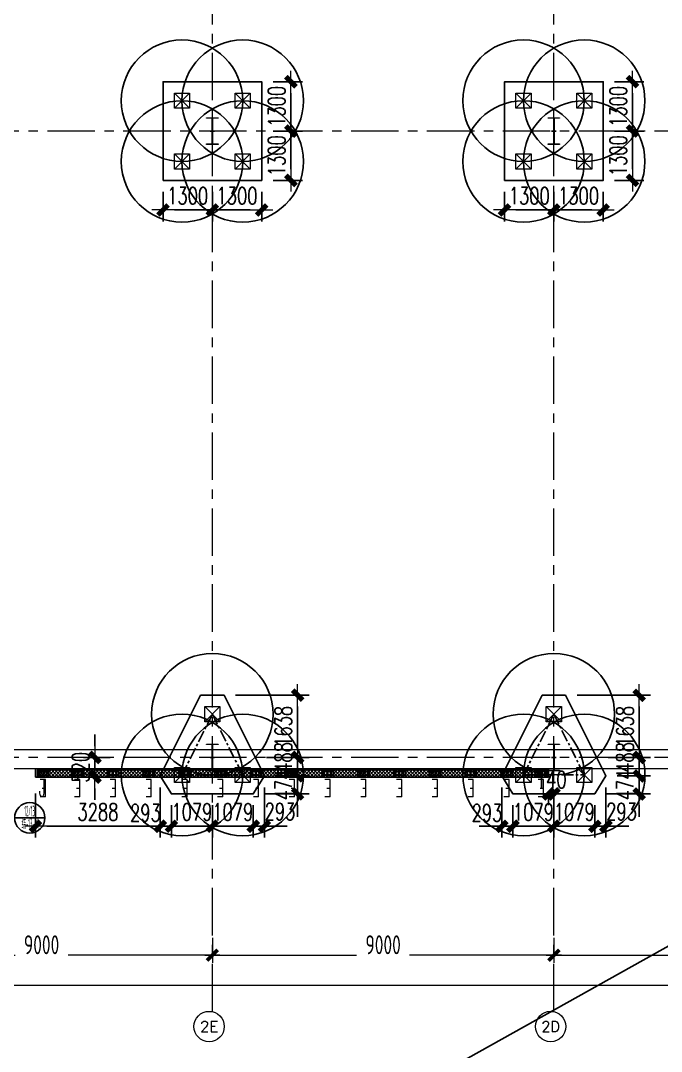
# Model space of a CAD drawing. Extents: x -1201378 to 2367219, y -619313 to 244905.
# Drawn here: x -124811 to -107926, y -71842 to -44689 of the extents above; entities that cross this region are included whole.
import ezdxf
from ezdxf.enums import TextEntityAlignment as Align

# ---------------------------------------------------------------- set-up
doc = ezdxf.new("R2010")
doc.units = 0
doc.header["$LTSCALE"] = 1000
doc.linetypes.add('CENTER', pattern=[2, 1.25, -0.25, 0.25, -0.25])
doc.layers.get('0').update_dxf_attribs({"linetype": 'CONTINUOUS'})
doc.layers.get('Defpoints').update_dxf_attribs({"linetype": 'CONTINUOUS'})
for name, color, linetype in [('2钢材断面', 2, 'CONTINUOUS'), ('30预埋件', 30, 'CONTINUOUS'), ('40钢材投影', 40, 'CONTINUOUS'), ('ALT_CEN-0-30', 1, 'CENTER'), ('S-DOTE1', 140, 'CENTER'), ('S-HATCH1-W', 252, 'CONTINUOUS'), ('S-SS', 111, 'CONTINUOUS'), ('S-XXX', 241, 'CONTINUOUS'), ('结构轮廓线', 1, 'CONTINUOUS')]:
    doc.layers.add(name, color=color, linetype=linetype)
for name, color, linetype, lineweight in [('S-axis', 111, 'CONTINUOUS', 0), ('S-bkl', 4, 'CONTINUOUS', 0), ('S-col', 2, 'CONTINUOUS', 0), ('S-dim', 81, 'CONTINUOUS', 0), ('S-dote', 5, 'CENTER', 0), ('S-zhuang', 1, 'CONTINUOUS', 0)]:
    doc.layers.add(name, color=color, linetype=linetype, lineweight=lineweight)
doc.styles.add('_TCH_AXIS', font='COMPLEX', dxfattribs={"bigfont": 'GBCBIG'})
doc.styles.add('DHTEXT-1', font='romans.shx', dxfattribs={"width": 0.7, "bigfont": 'chinese.shx'})
doc.styles.add('HZS', font='hzs.shx', dxfattribs={"width": 0.7, "bigfont": 'hztxt.shx'})
doc.styles.add('SS1', font='tj-romans1.shx', dxfattribs={"width": 0.7, "bigfont": 'tj-hztxt1.shx'})
doc.styles.add('TSSD_Dimension', font='tssdeng.shx', dxfattribs={"width": 0.7, "bigfont": 'hztxt.shx'})
doc.dimstyles.new('S-150-ARCHI', dxfattribs={"dimscale": 150, "dimtxt": 3, "dimasz": 2, "dimexe": 2, "dimexo": 2, "dimgap": 1, "dimtad": 1, "dimdec": 0, "dimzin": 0, "dimdsep": 46, "dimtxsty": 'SS1', "dimblk1": 'TT', "dimblk2": 'TT', "dimsah": 1, "dimcen": 1, "dimclrd": 256, "dimclre": 256, "dimclrt": 256, "dimadec": 0, "dimazin": 0, "dimtfac": 1, "dimtdec": 0, "dimtix": 1, "dimtmove": 2, "dimatfit": 0, "dimldrblk": 'TT', "dimfxl": 2, "dimtolj": 1, "dimtzin": 0, "dimarcsym": 0})
doc.dimstyles.new('TSSD_200_200', dxfattribs={"dimtxt": 500, "dimasz": 200, "dimexe": 200, "dimexo": 500, "dimgap": 200, "dimtad": 1, "dimdec": 0, "dimzin": 0, "dimdsep": 46, "dimtxsty": 'TSSD_Dimension', "dimblk": 'ARCHTICK', "dimcen": 0, "dimdle": 200, "dimclrt": 7, "dimadec": 0, "dimazin": 0, "dimtfac": 1, "dimtdec": 0, "dimtix": 1, "dimtmove": 2, "dimatfit": 3, "dimfxl": 1, "dimtolj": 1, "dimtzin": 0, "dimarcsym": 0})

# ---------------------------------------------------------------- blocks, each defined once
blk = doc.blocks.new('_ArchTick')
at = {"color": 0, "linetype": 'ByBlock', "const_width": 0.5}
blk.add_lwpolyline([(-0.71, -0.71), (0.71, 0.71)], dxfattribs=at)
blk = doc.blocks.new('*D79')
at = {"layer": 'Defpoints', "color": 0, "transparency": 16777216}
for p in [(-128758, -268348), (-119758, -268348), (-119758, -269308)]:
    blk.add_point(p, dxfattribs=at)
at = {"layer": 'S-axis', "color": 0, "lineweight": -2, "transparency": 16777216}
for p, q in [((-128758, -268848), (-128758, -269508)), ((-119758, -268848), (-119758, -269508)), ((-128958, -269308), (-124957, -269308)), ((-119558, -269308), (-123560, -269308))]:
    blk.add_line(p, q, dxfattribs=at)
at = {"layer": 'S-axis', "color": 0, "lineweight": -2, "transparency": 16777216, "xscale": 200, "yscale": 200, "zscale": 200, "rotation": 180}
blk.add_blockref('_ArchTick', (-128758, -269308), dxfattribs=at)
at = {"layer": 'S-axis', "color": 0, "lineweight": -2, "transparency": 16777216, "xscale": 200, "yscale": 200, "zscale": 200}
blk.add_blockref('_ArchTick', (-119758, -269308), dxfattribs=at)
at = {"layer": 'S-axis', "color": 7, "transparency": 16777216, "insert": (-124258, -269033), "char_height": 500, "attachment_point": 5, "style": 'TSSD_Dimension'}
blk.add_mtext('\\A1;9000', dxfattribs=at)
blk = doc.blocks.new('*D80')
at = {"layer": 'Defpoints', "color": 0, "transparency": 16777216}
for p in [(-119758, -268348), (-110758, -268348), (-110758, -269308)]:
    blk.add_point(p, dxfattribs=at)
at = {"layer": 'S-axis', "color": 0, "lineweight": -2, "transparency": 16777216}
for p, q in [((-119758, -268848), (-119758, -269508)), ((-110758, -268848), (-110758, -269508)), ((-119958, -269308), (-115957, -269308)), ((-110558, -269308), (-114560, -269308))]:
    blk.add_line(p, q, dxfattribs=at)
at = {"layer": 'S-axis', "color": 0, "lineweight": -2, "transparency": 16777216, "xscale": 200, "yscale": 200, "zscale": 200, "rotation": 180}
blk.add_blockref('_ArchTick', (-119758, -269308), dxfattribs=at)
at = {"layer": 'S-axis', "color": 0, "lineweight": -2, "transparency": 16777216, "xscale": 200, "yscale": 200, "zscale": 200}
blk.add_blockref('_ArchTick', (-110758, -269308), dxfattribs=at)
at = {"layer": 'S-axis', "color": 7, "transparency": 16777216, "insert": (-115258, -269033), "char_height": 500, "attachment_point": 5, "style": 'TSSD_Dimension'}
blk.add_mtext('\\A1;9000', dxfattribs=at)
blk = doc.blocks.new('*D81')
at = {"layer": 'Defpoints', "color": 0, "transparency": 16777216}
for p in [(-110758, -268348), (-101758, -268348), (-101758, -269308)]:
    blk.add_point(p, dxfattribs=at)
at = {"layer": 'S-axis', "color": 0, "lineweight": -2, "transparency": 16777216}
for p, q in [((-110758, -268848), (-110758, -269508)), ((-101758, -268848), (-101758, -269508)), ((-110958, -269308), (-106957, -269308)), ((-101558, -269308), (-105560, -269308))]:
    blk.add_line(p, q, dxfattribs=at)
at = {"layer": 'S-axis', "color": 0, "lineweight": -2, "transparency": 16777216, "xscale": 200, "yscale": 200, "zscale": 200, "rotation": 180}
blk.add_blockref('_ArchTick', (-110758, -269308), dxfattribs=at)
at = {"layer": 'S-axis', "color": 0, "lineweight": -2, "transparency": 16777216, "xscale": 200, "yscale": 200, "zscale": 200}
blk.add_blockref('_ArchTick', (-101758, -269308), dxfattribs=at)
at = {"layer": 'S-axis', "color": 7, "transparency": 16777216, "insert": (-106258, -269033), "char_height": 500, "attachment_point": 5, "style": 'TSSD_Dimension'}
blk.add_mtext('\\A1;9000', dxfattribs=at)
blk = doc.blocks.new('*D92')
at = {"layer": 'Defpoints', "color": 0, "transparency": 16777216}
for p in [(-240958, -268448), (-82958, -268448), (-82958, -270108)]:
    blk.add_point(p, dxfattribs=at)
at = {"layer": 'S-axis', "color": 0, "lineweight": -2, "transparency": 16777216}
for p, q in [((-240958, -268948), (-240958, -270308)), ((-82958, -268948), (-82958, -270308)), ((-241158, -270108), (-162899, -270108)), ((-82758, -270108), (-161018, -270108))]:
    blk.add_line(p, q, dxfattribs=at)
at = {"layer": 'S-axis', "color": 0, "lineweight": -2, "transparency": 16777216, "xscale": 200, "yscale": 200, "zscale": 200, "rotation": 180}
blk.add_blockref('_ArchTick', (-240958, -270108), dxfattribs=at)
at = {"layer": 'S-axis', "color": 0, "lineweight": -2, "transparency": 16777216, "xscale": 200, "yscale": 200, "zscale": 200}
blk.add_blockref('_ArchTick', (-82958, -270108), dxfattribs=at)
at = {"layer": 'S-axis', "color": 7, "transparency": 16777216, "insert": (-161958, -269833), "char_height": 500, "attachment_point": 5, "style": 'TSSD_Dimension'}
blk.add_mtext('\\A1;158000', dxfattribs=at)
blk = doc.blocks.new('nt66')
at = {"layer": 'S-col'}
blk.add_lwpolyline([(-195790, 766820), (-195490, 766820), (-195490, 766808), (-195636, 766808), (-195636, 766132), (-195490, 766132), (-195490, 766120), (-195790, 766120), (-195790, 766132), (-195644, 766132), (-195644, 766808), (-195790, 766808)], close=True, dxfattribs=at)
blk = doc.blocks.new('33333')
for p in [(30786, -109900), (39786, -109900), (30786, -126400), (39786, -126400)]:
    blk.add_blockref('nt66', p)
blk = doc.blocks.new('S-ZHUANG-400')
at = {"layer": 'S-zhuang'}
for p, q in [((200, -200), (-200, 200)), ((-200, -200), (200, 200))]:
    blk.add_line(p, q, dxfattribs=at)
blk.add_lwpolyline([(-200, 200), (200, 200), (200, -200), (-200, -200)], close=True, dxfattribs=at)
blk = doc.blocks.new('CT4')
at = {"layer": 'Defpoints'}
for centre in [(-100831, -168442), (-99231, -168442), (-100831, -170042), (-99231, -170042)]:
    blk.add_circle(centre, 1600, dxfattribs=at)
at = {"layer": 'S-DOTE1', "ltscale": 0.25}
for p, q in [((-99971, -169242), (-100091, -169242)), ((-100031, -169182), (-100031, -169302))]:
    blk.add_line(p, q, dxfattribs=at)
at = {"layer": 'S-HATCH1-W'}
blk.add_lwpolyline([(-101331, -170542), (-101331, -167942), (-98731, -167942), (-98731, -170542)], close=True, dxfattribs=at)
at = {"layer": 'S-zhuang', "rotation": 90.00000000000001}
for p in [(-100831, -168442), (-99231, -168442), (-100831, -170042), (-99231, -170042)]:
    blk.add_blockref('S-ZHUANG-400', p, dxfattribs=at)
blk = doc.blocks.new('CT3')
at = {"layer": 'Defpoints'}
for centre in [(-101758, -256416), (-102558, -258016), (-100958, -258016)]:
    blk.add_circle(centre, 1600, dxfattribs=at)
at = {"layer": 'S-DOTE1', "ltscale": 0.25}
for p, q in [((-101698, -257554), (-101818, -257554)), ((-101758, -257494), (-101758, -257614))]:
    blk.add_line(p, q, dxfattribs=at)
at = {"layer": 'S-DOTE1', "linetype": 'CENTER', "ltscale": 0.25}
blk.add_lwpolyline([(-100958, -258016), (-101758, -256416), (-102558, -258016)], close=True, dxfattribs=at)
at = {"layer": 'S-HATCH1-W'}
blk.add_lwpolyline([(-101449, -255916), (-102067, -255916), (-103130, -258042), (-102837, -258516), (-100680, -258516), (-100387, -258042)], close=True, dxfattribs=at)
at = {"layer": 'S-zhuang', "rotation": 90.00000000000001}
for p in [(-101758, -256416), (-102558, -258016), (-100958, -258016)]:
    blk.add_blockref('S-ZHUANG-400', p, dxfattribs=at)
blk = doc.blocks.new('TT')
blk.add_line((-0.969, 0), (0.969, 0))
at = {"const_width": 0.45}
blk.add_lwpolyline([(-0.442, -0.442), (0.442, 0.442)], dxfattribs=at)
blk = doc.blocks.new('*D2026')
at = {"layer": 'Defpoints', "color": 0, "transparency": 16777216}
for p in [(-121130, -64586), (-120837, -65060), (-120837, -65911)]:
    blk.add_point(p, dxfattribs=at)
at = {"layer": 'S-dim', "lineweight": -2, "transparency": 16777216}
for p, q in [((-121130, -64886), (-121130, -66211)), ((-120837, -65360), (-120837, -66211)), ((-121430, -65911), (-121730, -65911)), ((-121130, -65911), (-120837, -65911)), ((-120537, -65911), (-120237, -65911))]:
    blk.add_line(p, q, dxfattribs=at)
at = {"layer": 'S-dim', "lineweight": -2, "transparency": 16777216, "xscale": 300, "yscale": 300, "zscale": 300}
blk.add_blockref('TT', (-121130, -65911), dxfattribs=at)
at = {"layer": 'S-dim', "lineweight": -2, "transparency": 16777216, "xscale": 300, "yscale": 300, "zscale": 300, "rotation": 180}
blk.add_blockref('TT', (-120837, -65911), dxfattribs=at)
at = {"layer": 'S-dim', "transparency": 16777216, "insert": (-121522, -65558), "char_height": 450, "attachment_point": 5, "style": 'SS1'}
blk.add_mtext('\\A1;293', dxfattribs=at)
blk = doc.blocks.new('*D2027')
at = {"layer": 'Defpoints', "color": 0, "transparency": 16777216}
for p in [(-120837, -65060), (-119758, -65060), (-119758, -65911)]:
    blk.add_point(p, dxfattribs=at)
at = {"layer": 'S-dim', "lineweight": -2, "transparency": 16777216}
for p, q in [((-120837, -65360), (-120837, -66211)), ((-119758, -65360), (-119758, -66211)), ((-121137, -65911), (-121437, -65911)), ((-120837, -65911), (-119758, -65911)), ((-119458, -65911), (-119158, -65911))]:
    blk.add_line(p, q, dxfattribs=at)
at = {"layer": 'S-dim', "lineweight": -2, "transparency": 16777216, "xscale": 300, "yscale": 300, "zscale": 300}
blk.add_blockref('TT', (-120837, -65911), dxfattribs=at)
at = {"layer": 'S-dim', "lineweight": -2, "transparency": 16777216, "xscale": 300, "yscale": 300, "zscale": 300, "rotation": 180}
blk.add_blockref('TT', (-119758, -65911), dxfattribs=at)
at = {"layer": 'S-dim', "transparency": 16777216, "insert": (-120298, -65536), "char_height": 450, "attachment_point": 5, "style": 'SS1'}
blk.add_mtext('\\A1;1079', dxfattribs=at)
blk = doc.blocks.new('*D2028')
at = {"layer": 'Defpoints', "color": 0, "transparency": 16777216}
for p in [(-119758, -65060), (-118680, -65060), (-118680, -65911)]:
    blk.add_point(p, dxfattribs=at)
at = {"layer": 'S-dim', "lineweight": -2, "transparency": 16777216}
for p, q in [((-119758, -65360), (-119758, -66211)), ((-118680, -65360), (-118680, -66211)), ((-120058, -65911), (-120358, -65911)), ((-119758, -65911), (-118680, -65911)), ((-118380, -65911), (-118080, -65911))]:
    blk.add_line(p, q, dxfattribs=at)
at = {"layer": 'S-dim', "lineweight": -2, "transparency": 16777216, "xscale": 300, "yscale": 300, "zscale": 300}
blk.add_blockref('TT', (-119758, -65911), dxfattribs=at)
at = {"layer": 'S-dim', "lineweight": -2, "transparency": 16777216, "xscale": 300, "yscale": 300, "zscale": 300, "rotation": 180}
blk.add_blockref('TT', (-118680, -65911), dxfattribs=at)
at = {"layer": 'S-dim', "transparency": 16777216, "insert": (-119219, -65536), "char_height": 450, "attachment_point": 5, "style": 'SS1'}
blk.add_mtext('\\A1;1079', dxfattribs=at)
blk = doc.blocks.new('*D2029')
at = {"layer": 'Defpoints', "color": 0, "transparency": 16777216}
for p in [(-118387, -64586), (-118680, -65060), (-118387, -65911)]:
    blk.add_point(p, dxfattribs=at)
at = {"layer": 'S-dim', "lineweight": -2, "transparency": 16777216}
for p, q in [((-118387, -64886), (-118387, -66211)), ((-118680, -65360), (-118680, -66211)), ((-118980, -65911), (-119280, -65911)), ((-118680, -65911), (-118387, -65911)), ((-118087, -65911), (-117787, -65911))]:
    blk.add_line(p, q, dxfattribs=at)
at = {"layer": 'S-dim', "lineweight": -2, "transparency": 16777216, "xscale": 300, "yscale": 300, "zscale": 300}
blk.add_blockref('TT', (-118680, -65911), dxfattribs=at)
at = {"layer": 'S-dim', "lineweight": -2, "transparency": 16777216, "xscale": 300, "yscale": 300, "zscale": 300, "rotation": 180}
blk.add_blockref('TT', (-118387, -65911), dxfattribs=at)
at = {"layer": 'S-dim', "transparency": 16777216, "insert": (-117976, -65524), "char_height": 450, "attachment_point": 5, "style": 'SS1'}
blk.add_mtext('\\A1;293', dxfattribs=at)
blk = doc.blocks.new('*D2030')
at = {"layer": 'Defpoints', "color": 0, "transparency": 16777216}
for p in [(-118387, -64586), (-117511, -64586), (-118680, -65060)]:
    blk.add_point(p, dxfattribs=at)
at = {"layer": 'S-dim', "lineweight": -2, "transparency": 16777216}
for p, q in [((-117511, -64286), (-117511, -63986)), ((-118087, -64586), (-117211, -64586)), ((-117511, -65060), (-117511, -64586)), ((-118380, -65060), (-117211, -65060)), ((-117511, -65360), (-117511, -65660))]:
    blk.add_line(p, q, dxfattribs=at)
at = {"layer": 'S-dim', "lineweight": -2, "transparency": 16777216, "xscale": 300, "yscale": 300, "zscale": 300}
for p, rotation in [((-117511, -64586), 270), ((-117511, -65060), 90)]:
    blk.add_blockref('TT', p, dxfattribs=dict(at, rotation=rotation))
at = {"layer": 'S-dim', "transparency": 16777216, "insert": (-117886, -64823), "char_height": 450, "attachment_point": 5, "rotation": 90, "style": 'SS1'}
blk.add_mtext('\\A1;474', dxfattribs=at)
blk = doc.blocks.new('*D2031')
at = {"layer": 'Defpoints', "color": 0, "transparency": 16777216}
for p in [(-118630, -64098), (-117511, -64098), (-118387, -64586)]:
    blk.add_point(p, dxfattribs=at)
at = {"layer": 'S-dim', "lineweight": -2, "transparency": 16777216}
for p, q in [((-117511, -63798), (-117511, -63498)), ((-118330, -64098), (-117211, -64098)), ((-117511, -64586), (-117511, -64098)), ((-118087, -64586), (-117211, -64586)), ((-117511, -64886), (-117511, -65186))]:
    blk.add_line(p, q, dxfattribs=at)
at = {"layer": 'S-dim', "lineweight": -2, "transparency": 16777216, "xscale": 300, "yscale": 300, "zscale": 300}
for p, rotation in [((-117511, -64098), 270), ((-117511, -64586), 90)]:
    blk.add_blockref('TT', p, dxfattribs=dict(at, rotation=rotation))
at = {"layer": 'S-dim', "transparency": 16777216, "insert": (-117886, -64098), "char_height": 450, "attachment_point": 5, "rotation": 90, "style": 'SS1'}
blk.add_mtext('\\A1;488', dxfattribs=at)
blk = doc.blocks.new('*D2032')
at = {"layer": 'Defpoints', "color": 0, "transparency": 16777216}
for p in [(-119449, -62460), (-117511, -62460), (-118630, -64098)]:
    blk.add_point(p, dxfattribs=at)
at = {"layer": 'S-dim', "lineweight": -2, "transparency": 16777216}
for p, q in [((-119149, -62460), (-117211, -62460)), ((-117511, -63798), (-117511, -62760)), ((-118330, -64098), (-117211, -64098))]:
    blk.add_line(p, q, dxfattribs=at)
at = {"layer": 'S-dim', "lineweight": -2, "transparency": 16777216, "xscale": 300, "yscale": 300, "zscale": 300}
for p, rotation in [((-117511, -62460), 90), ((-117511, -64098), 270)]:
    blk.add_blockref('TT', p, dxfattribs=dict(at, rotation=rotation))
at = {"layer": 'S-dim', "transparency": 16777216, "insert": (-117886, -63279), "char_height": 450, "attachment_point": 5, "rotation": 90, "style": 'SS1'}
blk.add_mtext('\\A1;1638', dxfattribs=at)
blk = doc.blocks.new('*D2033')
at = {"layer": 'Defpoints', "color": 0, "transparency": 16777216}
for p in [(-112130, -64586), (-111837, -65060), (-111837, -65911)]:
    blk.add_point(p, dxfattribs=at)
at = {"layer": 'S-dim', "lineweight": -2, "transparency": 16777216}
for p, q in [((-112130, -64886), (-112130, -66211)), ((-111837, -65360), (-111837, -66211)), ((-112430, -65911), (-112730, -65911)), ((-112130, -65911), (-111837, -65911)), ((-111537, -65911), (-111237, -65911))]:
    blk.add_line(p, q, dxfattribs=at)
at = {"layer": 'S-dim', "lineweight": -2, "transparency": 16777216, "xscale": 300, "yscale": 300, "zscale": 300}
blk.add_blockref('TT', (-112130, -65911), dxfattribs=at)
at = {"layer": 'S-dim', "lineweight": -2, "transparency": 16777216, "xscale": 300, "yscale": 300, "zscale": 300, "rotation": 180}
blk.add_blockref('TT', (-111837, -65911), dxfattribs=at)
at = {"layer": 'S-dim', "transparency": 16777216, "insert": (-112522, -65558), "char_height": 450, "attachment_point": 5, "style": 'SS1'}
blk.add_mtext('\\A1;293', dxfattribs=at)
blk = doc.blocks.new('*D2034')
at = {"layer": 'Defpoints', "color": 0, "transparency": 16777216}
for p in [(-111837, -65060), (-110758, -65060), (-110758, -65911)]:
    blk.add_point(p, dxfattribs=at)
at = {"layer": 'S-dim', "lineweight": -2, "transparency": 16777216}
for p, q in [((-111837, -65360), (-111837, -66211)), ((-110758, -65360), (-110758, -66211)), ((-112137, -65911), (-112437, -65911)), ((-111837, -65911), (-110758, -65911)), ((-110458, -65911), (-110158, -65911))]:
    blk.add_line(p, q, dxfattribs=at)
at = {"layer": 'S-dim', "lineweight": -2, "transparency": 16777216, "xscale": 300, "yscale": 300, "zscale": 300}
blk.add_blockref('TT', (-111837, -65911), dxfattribs=at)
at = {"layer": 'S-dim', "lineweight": -2, "transparency": 16777216, "xscale": 300, "yscale": 300, "zscale": 300, "rotation": 180}
blk.add_blockref('TT', (-110758, -65911), dxfattribs=at)
at = {"layer": 'S-dim', "transparency": 16777216, "insert": (-111298, -65536), "char_height": 450, "attachment_point": 5, "style": 'SS1'}
blk.add_mtext('\\A1;1079', dxfattribs=at)
blk = doc.blocks.new('*D2035')
at = {"layer": 'Defpoints', "color": 0, "transparency": 16777216}
for p in [(-110758, -65060), (-109680, -65060), (-109680, -65911)]:
    blk.add_point(p, dxfattribs=at)
at = {"layer": 'S-dim', "lineweight": -2, "transparency": 16777216}
for p, q in [((-110758, -65360), (-110758, -66211)), ((-109680, -65360), (-109680, -66211)), ((-111058, -65911), (-111358, -65911)), ((-110758, -65911), (-109680, -65911)), ((-109380, -65911), (-109080, -65911))]:
    blk.add_line(p, q, dxfattribs=at)
at = {"layer": 'S-dim', "lineweight": -2, "transparency": 16777216, "xscale": 300, "yscale": 300, "zscale": 300}
blk.add_blockref('TT', (-110758, -65911), dxfattribs=at)
at = {"layer": 'S-dim', "lineweight": -2, "transparency": 16777216, "xscale": 300, "yscale": 300, "zscale": 300, "rotation": 180}
blk.add_blockref('TT', (-109680, -65911), dxfattribs=at)
at = {"layer": 'S-dim', "transparency": 16777216, "insert": (-110219, -65536), "char_height": 450, "attachment_point": 5, "style": 'SS1'}
blk.add_mtext('\\A1;1079', dxfattribs=at)
blk = doc.blocks.new('*D2036')
at = {"layer": 'Defpoints', "color": 0, "transparency": 16777216}
for p in [(-109387, -64586), (-109680, -65060), (-109387, -65911)]:
    blk.add_point(p, dxfattribs=at)
at = {"layer": 'S-dim', "lineweight": -2, "transparency": 16777216}
for p, q in [((-109387, -64886), (-109387, -66211)), ((-109680, -65360), (-109680, -66211)), ((-109980, -65911), (-110280, -65911)), ((-109680, -65911), (-109387, -65911)), ((-109087, -65911), (-108787, -65911))]:
    blk.add_line(p, q, dxfattribs=at)
at = {"layer": 'S-dim', "lineweight": -2, "transparency": 16777216, "xscale": 300, "yscale": 300, "zscale": 300}
blk.add_blockref('TT', (-109680, -65911), dxfattribs=at)
at = {"layer": 'S-dim', "lineweight": -2, "transparency": 16777216, "xscale": 300, "yscale": 300, "zscale": 300, "rotation": 180}
blk.add_blockref('TT', (-109387, -65911), dxfattribs=at)
at = {"layer": 'S-dim', "transparency": 16777216, "insert": (-108976, -65524), "char_height": 450, "attachment_point": 5, "style": 'SS1'}
blk.add_mtext('\\A1;293', dxfattribs=at)
blk = doc.blocks.new('*D2037')
at = {"layer": 'Defpoints', "color": 0, "transparency": 16777216}
for p in [(-109387, -64586), (-108511, -64586), (-109680, -65060)]:
    blk.add_point(p, dxfattribs=at)
at = {"layer": 'S-dim', "lineweight": -2, "transparency": 16777216}
for p, q in [((-108511, -64286), (-108511, -63986)), ((-109087, -64586), (-108211, -64586)), ((-108511, -65060), (-108511, -64586)), ((-109380, -65060), (-108211, -65060)), ((-108511, -65360), (-108511, -65660))]:
    blk.add_line(p, q, dxfattribs=at)
at = {"layer": 'S-dim', "lineweight": -2, "transparency": 16777216, "xscale": 300, "yscale": 300, "zscale": 300}
for p, rotation in [((-108511, -64586), 270), ((-108511, -65060), 90)]:
    blk.add_blockref('TT', p, dxfattribs=dict(at, rotation=rotation))
at = {"layer": 'S-dim', "transparency": 16777216, "insert": (-108886, -64823), "char_height": 450, "attachment_point": 5, "rotation": 90, "style": 'SS1'}
blk.add_mtext('\\A1;474', dxfattribs=at)
blk = doc.blocks.new('*D2038')
at = {"layer": 'Defpoints', "color": 0, "transparency": 16777216}
for p in [(-109630, -64098), (-108511, -64098), (-109387, -64586)]:
    blk.add_point(p, dxfattribs=at)
at = {"layer": 'S-dim', "lineweight": -2, "transparency": 16777216}
for p, q in [((-108511, -63798), (-108511, -63498)), ((-109330, -64098), (-108211, -64098)), ((-108511, -64586), (-108511, -64098)), ((-109087, -64586), (-108211, -64586)), ((-108511, -64886), (-108511, -65186))]:
    blk.add_line(p, q, dxfattribs=at)
at = {"layer": 'S-dim', "lineweight": -2, "transparency": 16777216, "xscale": 300, "yscale": 300, "zscale": 300}
for p, rotation in [((-108511, -64098), 270), ((-108511, -64586), 90)]:
    blk.add_blockref('TT', p, dxfattribs=dict(at, rotation=rotation))
at = {"layer": 'S-dim', "transparency": 16777216, "insert": (-108886, -64098), "char_height": 450, "attachment_point": 5, "rotation": 90, "style": 'SS1'}
blk.add_mtext('\\A1;488', dxfattribs=at)
blk = doc.blocks.new('*D2039')
at = {"layer": 'Defpoints', "color": 0, "transparency": 16777216}
for p in [(-110449, -62460), (-108511, -62460), (-109630, -64098)]:
    blk.add_point(p, dxfattribs=at)
at = {"layer": 'S-dim', "lineweight": -2, "transparency": 16777216}
for p, q in [((-110149, -62460), (-108211, -62460)), ((-108511, -63798), (-108511, -62760)), ((-109330, -64098), (-108211, -64098))]:
    blk.add_line(p, q, dxfattribs=at)
at = {"layer": 'S-dim', "lineweight": -2, "transparency": 16777216, "xscale": 300, "yscale": 300, "zscale": 300}
for p, rotation in [((-108511, -62460), 90), ((-108511, -64098), 270)]:
    blk.add_blockref('TT', p, dxfattribs=dict(at, rotation=rotation))
at = {"layer": 'S-dim', "transparency": 16777216, "insert": (-108886, -63279), "char_height": 450, "attachment_point": 5, "rotation": 90, "style": 'SS1'}
blk.add_mtext('\\A1;1638', dxfattribs=at)
blk = doc.blocks.new('*D2225')
at = {"layer": 'Defpoints', "color": 0, "transparency": 16777216}
for p in [(-121058, -48898), (-119758, -48898), (-119758, -49677)]:
    blk.add_point(p, dxfattribs=at)
at = {"layer": 'S-dim', "lineweight": -2, "transparency": 16777216}
for p, q in [((-121058, -49198), (-121058, -49977)), ((-119758, -49198), (-119758, -49977)), ((-120758, -49677), (-120058, -49677))]:
    blk.add_line(p, q, dxfattribs=at)
at = {"layer": 'S-dim', "lineweight": -2, "transparency": 16777216, "xscale": 300, "yscale": 300, "zscale": 300, "rotation": 180}
blk.add_blockref('TT', (-121058, -49677), dxfattribs=at)
at = {"layer": 'S-dim', "lineweight": -2, "transparency": 16777216, "xscale": 300, "yscale": 300, "zscale": 300}
blk.add_blockref('TT', (-119758, -49677), dxfattribs=at)
at = {"layer": 'S-dim', "transparency": 16777216, "insert": (-120408, -49302), "char_height": 450, "attachment_point": 5, "style": 'SS1'}
blk.add_mtext('\\A1;1300', dxfattribs=at)
blk = doc.blocks.new('*D2226')
at = {"layer": 'Defpoints', "color": 0, "transparency": 16777216}
for p in [(-119758, -48898), (-118458, -48898), (-118458, -49677)]:
    blk.add_point(p, dxfattribs=at)
at = {"layer": 'S-dim', "lineweight": -2, "transparency": 16777216}
for p, q in [((-119758, -49198), (-119758, -49977)), ((-118458, -49198), (-118458, -49977)), ((-119458, -49677), (-118758, -49677))]:
    blk.add_line(p, q, dxfattribs=at)
at = {"layer": 'S-dim', "lineweight": -2, "transparency": 16777216, "xscale": 300, "yscale": 300, "zscale": 300, "rotation": 180}
blk.add_blockref('TT', (-119758, -49677), dxfattribs=at)
at = {"layer": 'S-dim', "lineweight": -2, "transparency": 16777216, "xscale": 300, "yscale": 300, "zscale": 300}
blk.add_blockref('TT', (-118458, -49677), dxfattribs=at)
at = {"layer": 'S-dim', "transparency": 16777216, "insert": (-119108, -49302), "char_height": 450, "attachment_point": 5, "style": 'SS1'}
blk.add_mtext('\\A1;1300', dxfattribs=at)
blk = doc.blocks.new('*D2227')
at = {"layer": 'Defpoints', "color": 0, "transparency": 16777216}
for p in [(-118458, -47598), (-117687, -47598), (-118458, -48898)]:
    blk.add_point(p, dxfattribs=at)
at = {"layer": 'S-dim', "lineweight": -2, "transparency": 16777216}
for p, q in [((-118158, -47598), (-117387, -47598)), ((-117687, -48598), (-117687, -47898)), ((-118158, -48898), (-117387, -48898))]:
    blk.add_line(p, q, dxfattribs=at)
at = {"layer": 'S-dim', "lineweight": -2, "transparency": 16777216, "xscale": 300, "yscale": 300, "zscale": 300}
for p, rotation in [((-117687, -47598), 90), ((-117687, -48898), 270)]:
    blk.add_blockref('TT', p, dxfattribs=dict(at, rotation=rotation))
at = {"layer": 'S-dim', "transparency": 16777216, "insert": (-118062, -48248), "char_height": 450, "attachment_point": 5, "rotation": 90, "style": 'SS1'}
blk.add_mtext('\\A1;1300', dxfattribs=at)
blk = doc.blocks.new('*D2228')
at = {"layer": 'Defpoints', "color": 0, "transparency": 16777216}
for p in [(-118458, -46298), (-117687, -46298), (-118458, -47598)]:
    blk.add_point(p, dxfattribs=at)
at = {"layer": 'S-dim', "lineweight": -2, "transparency": 16777216}
for p, q in [((-118158, -46298), (-117387, -46298)), ((-117687, -47298), (-117687, -46598)), ((-118158, -47598), (-117387, -47598))]:
    blk.add_line(p, q, dxfattribs=at)
at = {"layer": 'S-dim', "lineweight": -2, "transparency": 16777216, "xscale": 300, "yscale": 300, "zscale": 300}
for p, rotation in [((-117687, -46298), 90), ((-117687, -47598), 270)]:
    blk.add_blockref('TT', p, dxfattribs=dict(at, rotation=rotation))
at = {"layer": 'S-dim', "transparency": 16777216, "insert": (-118062, -46948), "char_height": 450, "attachment_point": 5, "rotation": 90, "style": 'SS1'}
blk.add_mtext('\\A1;1300', dxfattribs=at)
blk = doc.blocks.new('*D2229')
at = {"layer": 'Defpoints', "color": 0, "transparency": 16777216}
for p in [(-112058, -48898), (-110758, -48898), (-110758, -49677)]:
    blk.add_point(p, dxfattribs=at)
at = {"layer": 'S-dim', "lineweight": -2, "transparency": 16777216}
for p, q in [((-112058, -49198), (-112058, -49977)), ((-110758, -49198), (-110758, -49977)), ((-111758, -49677), (-111058, -49677))]:
    blk.add_line(p, q, dxfattribs=at)
at = {"layer": 'S-dim', "lineweight": -2, "transparency": 16777216, "xscale": 300, "yscale": 300, "zscale": 300, "rotation": 180}
blk.add_blockref('TT', (-112058, -49677), dxfattribs=at)
at = {"layer": 'S-dim', "lineweight": -2, "transparency": 16777216, "xscale": 300, "yscale": 300, "zscale": 300}
blk.add_blockref('TT', (-110758, -49677), dxfattribs=at)
at = {"layer": 'S-dim', "transparency": 16777216, "insert": (-111408, -49302), "char_height": 450, "attachment_point": 5, "style": 'SS1'}
blk.add_mtext('\\A1;1300', dxfattribs=at)
blk = doc.blocks.new('*D2230')
at = {"layer": 'Defpoints', "color": 0, "transparency": 16777216}
for p in [(-110758, -48898), (-109458, -48898), (-109458, -49677)]:
    blk.add_point(p, dxfattribs=at)
at = {"layer": 'S-dim', "lineweight": -2, "transparency": 16777216}
for p, q in [((-110758, -49198), (-110758, -49977)), ((-109458, -49198), (-109458, -49977)), ((-110458, -49677), (-109758, -49677))]:
    blk.add_line(p, q, dxfattribs=at)
at = {"layer": 'S-dim', "lineweight": -2, "transparency": 16777216, "xscale": 300, "yscale": 300, "zscale": 300, "rotation": 180}
blk.add_blockref('TT', (-110758, -49677), dxfattribs=at)
at = {"layer": 'S-dim', "lineweight": -2, "transparency": 16777216, "xscale": 300, "yscale": 300, "zscale": 300}
blk.add_blockref('TT', (-109458, -49677), dxfattribs=at)
at = {"layer": 'S-dim', "transparency": 16777216, "insert": (-110108, -49302), "char_height": 450, "attachment_point": 5, "style": 'SS1'}
blk.add_mtext('\\A1;1300', dxfattribs=at)
blk = doc.blocks.new('*D2231')
at = {"layer": 'Defpoints', "color": 0, "transparency": 16777216}
for p in [(-109458, -47598), (-108687, -47598), (-109458, -48898)]:
    blk.add_point(p, dxfattribs=at)
at = {"layer": 'S-dim', "lineweight": -2, "transparency": 16777216}
for p, q in [((-109158, -47598), (-108387, -47598)), ((-108687, -48598), (-108687, -47898)), ((-109158, -48898), (-108387, -48898))]:
    blk.add_line(p, q, dxfattribs=at)
at = {"layer": 'S-dim', "lineweight": -2, "transparency": 16777216, "xscale": 300, "yscale": 300, "zscale": 300}
for p, rotation in [((-108687, -47598), 90), ((-108687, -48898), 270)]:
    blk.add_blockref('TT', p, dxfattribs=dict(at, rotation=rotation))
at = {"layer": 'S-dim', "transparency": 16777216, "insert": (-109062, -48248), "char_height": 450, "attachment_point": 5, "rotation": 90, "style": 'SS1'}
blk.add_mtext('\\A1;1300', dxfattribs=at)
blk = doc.blocks.new('*D2232')
at = {"layer": 'Defpoints', "color": 0, "transparency": 16777216}
for p in [(-109458, -46298), (-108687, -46298), (-109458, -47598)]:
    blk.add_point(p, dxfattribs=at)
at = {"layer": 'S-dim', "lineweight": -2, "transparency": 16777216}
for p, q in [((-109158, -46298), (-108387, -46298)), ((-108687, -47298), (-108687, -46598)), ((-109158, -47598), (-108387, -47598))]:
    blk.add_line(p, q, dxfattribs=at)
at = {"layer": 'S-dim', "lineweight": -2, "transparency": 16777216, "xscale": 300, "yscale": 300, "zscale": 300}
for p, rotation in [((-108687, -46298), 90), ((-108687, -47598), 270)]:
    blk.add_blockref('TT', p, dxfattribs=dict(at, rotation=rotation))
at = {"layer": 'S-dim', "transparency": 16777216, "insert": (-109062, -46948), "char_height": 450, "attachment_point": 5, "rotation": 90, "style": 'SS1'}
blk.add_mtext('\\A1;1300', dxfattribs=at)
blk = doc.blocks.new('*D6533')
at = {"layer": 'Defpoints', "color": 0, "transparency": 16777216}
for p in [(-121130, -64586), (-124418, -64748), (-121130, -65911)]:
    blk.add_point(p, dxfattribs=at)
at = {"layer": 'S-dim', "lineweight": -2, "transparency": 16777216}
for p, q in [((-121130, -64886), (-121130, -66211)), ((-124418, -65048), (-124418, -66211)), ((-124118, -65911), (-121430, -65911))]:
    blk.add_line(p, q, dxfattribs=at)
at = {"layer": 'S-dim', "lineweight": -2, "transparency": 16777216, "xscale": 300, "yscale": 300, "zscale": 300, "rotation": 180}
blk.add_blockref('TT', (-124418, -65911), dxfattribs=at)
at = {"layer": 'S-dim', "lineweight": -2, "transparency": 16777216, "xscale": 300, "yscale": 300, "zscale": 300}
blk.add_blockref('TT', (-121130, -65911), dxfattribs=at)
at = {"layer": 'S-dim', "transparency": 16777216, "insert": (-122774, -65536), "char_height": 450, "attachment_point": 5, "style": 'SS1'}
blk.add_mtext('\\A1;3288', dxfattribs=at)
blk = doc.blocks.new('*D6534')
at = {"layer": 'Defpoints', "color": 0, "transparency": 16777216}
for p in [(-122853, -64098), (-122147, -64098), (-122147, -64618)]:
    blk.add_point(p, dxfattribs=at)
at = {"layer": 'S-dim', "lineweight": -2, "transparency": 16777216}
for p, q in [((-122853, -63798), (-122853, -63498)), ((-122447, -64098), (-123153, -64098)), ((-122853, -64618), (-122853, -64098)), ((-122447, -64618), (-123153, -64618)), ((-122853, -64918), (-122853, -65218))]:
    blk.add_line(p, q, dxfattribs=at)
at = {"layer": 'S-dim', "lineweight": -2, "transparency": 16777216, "xscale": 300, "yscale": 300, "zscale": 300}
for p, rotation in [((-122853, -64098), 270), ((-122853, -64618), 90)]:
    blk.add_blockref('TT', p, dxfattribs=dict(at, rotation=rotation))
at = {"layer": 'S-dim', "transparency": 16777216, "insert": (-123228, -64358), "char_height": 450, "attachment_point": 5, "rotation": 90, "style": 'SS1'}
blk.add_mtext('\\A1;520', dxfattribs=at)
blk = doc.blocks.new('*D6535')
at = {"layer": 'Defpoints', "color": 0, "transparency": 16777216}
for p in [(-110898, -64748), (-110758, -64748), (-110758, -65060)]:
    blk.add_point(p, dxfattribs=at)
at = {"layer": 'S-dim', "lineweight": -2, "transparency": 16777216}
for p, q in [((-111198, -65060), (-111498, -65060)), ((-110898, -65048), (-110898, -65360)), ((-110898, -65060), (-110758, -65060)), ((-110758, -65048), (-110758, -65360)), ((-110458, -65060), (-110158, -65060))]:
    blk.add_line(p, q, dxfattribs=at)
at = {"layer": 'S-dim', "lineweight": -2, "transparency": 16777216, "xscale": 300, "yscale": 300, "zscale": 300}
blk.add_blockref('TT', (-110898, -65060), dxfattribs=at)
at = {"layer": 'S-dim', "lineweight": -2, "transparency": 16777216, "xscale": 300, "yscale": 300, "zscale": 300, "rotation": 180}
blk.add_blockref('TT', (-110758, -65060), dxfattribs=at)
at = {"layer": 'S-dim', "transparency": 16777216, "insert": (-110828, -64685), "char_height": 450, "attachment_point": 5, "style": 'SS1'}
blk.add_mtext('\\A1;140', dxfattribs=at)
blk = doc.blocks.new('2号一层翻口')
at = {"layer": '结构轮廓线', "color": 1, "ltscale": 500}
for p, q in [((-124418, 435382), (-124418, 435602)), ((-110898, 435382), (-110898, 435614)), ((-124418, 435382), (-110898, 435382))]:
    blk.add_line(p, q, dxfattribs=at)
blk = doc.blocks.new('20250902145151')
at = {"layer": '2钢材断面'}
for p, q in [((150, 100), (-150, 100)), ((-150, 100), (-150, -100)), ((150, -100), (150, 100)), ((-150, -100), (150, -100))]:
    blk.add_line(p, q, dxfattribs=at)
at = {"layer": '40钢材投影'}
for centre, radius in [((-100, 50), 10), ((-100, 50), 5), ((0, 50), 10), ((0, 50), 5), ((100, 50), 10), ((100, 50), 5), ((-100, -50), 10), ((-100, -50), 5), ((0, -50), 10), ((0, -50), 5), ((100, -50), 10), ((100, -50), 5)]:
    blk.add_circle(centre, radius, dxfattribs=at)
at = {"layer": 'ALT_CEN-0-30', "ltscale": 20}
for p, q in [((-150, 50), (150, 50)), ((-100, 100), (-100, -100)), ((0, 100), (0, -100)), ((100, 100), (100, -100)), ((-150, -50), (150, -50))]:
    blk.add_line(p, q, dxfattribs=at)
blk = doc.blocks.new('20250912153858')
at = {"ltscale": 50}
blk.add_blockref('20250902145151', (0, 100), dxfattribs=at)
at = {"layer": '30预埋件', "style": 'DHTEXT-1', "text_generation_flag": 6, "width": 0.55}
blk.add_attdef('B', (105, -65), '', height=450, dxfattribs=at)
blk = doc.blocks.new('2#轴网')
at = {"layer": 'S-axis'}
for centre in [(-119843.4, -271187), (-110843.4, -271187)]:
    blk.add_circle(centre, 400, dxfattribs=at)
at = {"layer": 'S-dote'}
for p, q in [((-119758.5, -270787), (-119758.5, -175298.2)), ((-110758.5, -270787), (-110758.5, -175298.2)), ((-74854.3, -247598.2), (-251154.3, -247598.2)), ((-74854.3, -264098.2), (-251154.3, -264098.2))]:
    blk.add_line(p, q, dxfattribs=at)
at = {"layer": 'S-axis', "style": '_TCH_AXIS'}
for s, height, p, p2 in [('2E', 282.17, (-120085.2, -271328.1), (-119601.5, -271328.1)), ('2D', 276.42, (-111086.9, -271325.3), (-110599.9, -271325.3))]:
    blk.add_text(s, height=height, dxfattribs=at).set_placement(p, p2, align=Align.FIT)
at = {"layer": 'S-axis'}
for base, p1, p2, picture, middle in [((-82958.5, -270108.2), (-240958.5, -268448.2), (-82958.5, -268448.2), '*D92', (-161958.5, -269833.2)), ((-119758.5, -269308.2), (-128758.5, -268348.2), (-119758.5, -268348.2), '*D79', (-124258.5, -269033.2)), ((-110758.5, -269308.2), (-119758.5, -268348.2), (-110758.5, -268348.2), '*D80', (-115258.5, -269033.2)), ((-101758.5, -269308.2), (-110758.5, -268348.2), (-101758.5, -268348.2), '*D81', (-106258.5, -269033.2))]:
    dim = blk.add_linear_dim(base=base, p1=p1, p2=p2, angle=0, dimstyle='TSSD_200_200', dxfattribs=at)
    dim.commit()
    dim.dimension.update_dxf_attribs({"geometry": picture, "text_midpoint": middle, "dimtype": 161})

msp = doc.modelspace()

# ---------------------------------------------------------------- hatches: boundary and pattern name
at = {"layer": 'S-HATCH1-W'}
h = msp.add_hatch(dxfattribs=at)
h.set_pattern_fill('ANSI37', color=256, scale=20)
h.set_pattern_definition([(45, (27000, 191200.09), (-44.90128, 44.90128), []), (135, (27000, 191200.09), (-44.90128, -44.90128), [])])
h.paths.add_polyline_path([(-110948.5, -64618.2), (-110948.5, -64418.2), (-124368.5, -64418.2), (-124368.5, -64618.2)])

# ---------------------------------------------------------------- linework, layer by layer
at = {"layer": 'Defpoints', "color": 1}
msp.add_line((-99129.5, -64248.2), (-214519.2, -128743.1), dxfattribs=at)
at = {"layer": 'S-bkl'}
msp.add_line((-83754.5, -64398.2), (-240062.5, -64398.2), dxfattribs=at)
msp.add_lwpolyline([(-83754.5, -63898.2), (-240062.5, -63898.2)], dxfattribs=at)
at = {"layer": 'S-HATCH1-W'}
msp.add_lwpolyline([(-124368.5, -64418.2), (-110948.5, -64418.2), (-110948.5, -64618.2), (-124368.5, -64618.2)], close=True, dxfattribs=at)
at = {"layer": 'S-XXX'}
msp.add_line((-124169, -65689.7), (-125377.1, -65689.7), dxfattribs=at)
msp.add_circle((-124569, -65689.7), 400, dxfattribs=at)

# ---------------------------------------------------------------- block references
at = {"layer": 'S-axis'}
msp.add_blockref('2#轴网', (0, 200000), dxfattribs=at)
at = {"layer": 'S-col'}
msp.add_blockref('33333', (45095.7, -704168.2), dxfattribs=at)
at = {"layer": 'S-HATCH1-W'}
ref = msp.add_blockref('20250912153858', (-124218.5, -64618.2), dxfattribs=dict(at, xscale=-1))
ref.add_attrib('B', 'J', (-124323.9, -65133.1), dxfattribs={"layer": '30预埋件', "height": 450, "rotation": 180, "style": 'DHTEXT-1', "text_generation_flag": 6, "width": 0.55})
at = {"layer": 'S-SS'}
msp.add_blockref('2号一层翻口', (0, -500000), dxfattribs=at)
at = {"layer": 'S-zhuang'}
for name, p in [('CT4', (-19727.3, 121643.8)), ('CT4', (-10727.3, 121643.8)), ('CT3', (-18000, 193456)), ('CT3', (-9000, 193456))]:
    msp.add_blockref(name, p, dxfattribs=at)
at = {"layer": '结构轮廓线', "ltscale": 500}
for p in [(-124218.5, -64618.2), (-123315.6, -64618.2), (-122372.7, -64618.2), (-121429.9, -64618.2), (-120487, -64618.2), (-119544.2, -64618.2), (-118601.3, -64618.2), (-117658.5, -64618.2), (-116715.6, -64618.2), (-115772.7, -64618.2), (-114829.9, -64618.2), (-113887, -64618.2), (-112944.2, -64618.2), (-112001.3, -64618.2), (-111098.5, -64618.2)]:
    msp.add_blockref('20250912153858', p, dxfattribs=at).add_auto_attribs({'B': 'E'})

# ---------------------------------------------------------------- texts
at = {"layer": 'S-XXX', "style": 'HZS', "width": 0.3}
for s, p in [('12/13', (-124574.2, -65651.7)), ('结-13-01', (-124558.9, -65983))]:
    msp.add_text(s, height=280, dxfattribs=at).set_placement(p, align=Align.CENTER)

# ---------------------------------------------------------------- dimensions: what is measured, and where the dimension line sits
at = {"layer": 'S-dim'}
for base, p1, p2, picture, middle in [((-117686.9, -46298.2), (-118458.5, -47598.2), (-118458.5, -46298.2), '*D2228', (-118061.9, -46948.2)), ((-108686.9, -46298.2), (-109458.5, -47598.2), (-109458.5, -46298.2), '*D2232', (-109061.9, -46948.2)), ((-117686.9, -47598.2), (-118458.5, -48898.2), (-118458.5, -47598.2), '*D2227', (-118061.9, -48248.2)), ((-108686.9, -47598.2), (-109458.5, -48898.2), (-109458.5, -47598.2), '*D2231', (-109061.9, -48248.2)), ((-117510.6, -62460.1), (-118630.4, -64098.2), (-119449.4, -62460.1), '*D2032', (-117885.6, -63279.1)), ((-108510.6, -62460.1), (-109630.4, -64098.2), (-110449.4, -62460.1), '*D2039', (-108885.6, -63279.1)), ((-122852.7, -64098.2), (-122147.4, -64618.2), (-122147.4, -64098.2), '*D6534', (-123227.7, -64358.2)), ((-117510.6, -64585.8), (-118679.7, -65060.1), (-118386.6, -64585.8), '*D2030', (-117885.6, -64822.9)), ((-108510.6, -64585.8), (-109679.7, -65060.1), (-109386.6, -64585.8), '*D2037', (-108885.6, -64822.9))]:
    dim = msp.add_linear_dim(base=base, p1=p1, p2=p2, angle=90, dimstyle='S-150-ARCHI', dxfattribs=at)
    dim.commit()
    dim.dimension.update_dxf_attribs({"geometry": picture, "text_midpoint": middle})
for base, p1, p2, picture, middle in [((-119758.5, -49676.8), (-121058.5, -48898.2), (-119758.5, -48898.2), '*D2225', (-120408.5, -49301.8)), ((-118458.5, -49676.8), (-119758.5, -48898.2), (-118458.5, -48898.2), '*D2226', (-119108.5, -49301.8)), ((-110758.5, -49676.8), (-112058.5, -48898.2), (-110758.5, -48898.2), '*D2229', (-111408.5, -49301.8)), ((-109458.5, -49676.8), (-110758.5, -48898.2), (-109458.5, -48898.2), '*D2230', (-110108.5, -49301.8)), ((-121130.3, -65910.6), (-124418.5, -64748.2), (-121130.3, -64585.8), '*D6533', (-122774.4, -65535.6)), ((-110758.5, -65060.1), (-110898.5, -64748.2), (-110758.5, -64748.2), '*D6535', (-110828.5, -64685.1)), ((-119758.5, -65910.6), (-120837.2, -65060.1), (-119758.5, -65060.1), '*D2027', (-120297.8, -65535.6)), ((-118679.7, -65910.6), (-119758.5, -65060.1), (-118679.7, -65060.1), '*D2028', (-119219.1, -65535.6)), ((-110758.5, -65910.6), (-111837.2, -65060.1), (-110758.5, -65060.1), '*D2034', (-111297.8, -65535.6)), ((-109679.7, -65910.6), (-110758.5, -65060.1), (-109679.7, -65060.1), '*D2035', (-110219.1, -65535.6))]:
    dim = msp.add_linear_dim(base=base, p1=p1, p2=p2, dimstyle='S-150-ARCHI', dxfattribs=at)
    dim.commit()
    dim.dimension.update_dxf_attribs({"geometry": picture, "text_midpoint": middle})
for base, p1, p2, picture, middle in [((-117510.6, -64098.2), (-118386.6, -64585.8), (-118630.4, -64098.2), '*D2031', (-117885.6, -64098.2)), ((-108510.6, -64098.2), (-109386.6, -64585.8), (-109630.4, -64098.2), '*D2038', (-108885.6, -64098.2))]:
    dim = msp.add_linear_dim(base=base, p1=p1, p2=p2, angle=90, dimstyle='S-150-ARCHI', dxfattribs=at)
    dim.commit()
    dim.dimension.update_dxf_attribs({"geometry": picture, "text_midpoint": middle, "dimtype": 160})
for base, p1, p2, picture, middle in [((-120837.2, -65910.6), (-121130.3, -64585.8), (-120837.2, -65060.1), '*D2026', (-121522, -65558)), ((-118386.6, -65910.6), (-118679.7, -65060.1), (-118386.6, -64585.8), '*D2029', (-117976.3, -65524.4)), ((-111837.2, -65910.6), (-112130.3, -64585.8), (-111837.2, -65060.1), '*D2033', (-112522, -65558)), ((-109386.6, -65910.6), (-109679.7, -65060.1), (-109386.6, -64585.8), '*D2036', (-108976.3, -65524.4))]:
    dim = msp.add_linear_dim(base=base, p1=p1, p2=p2, dimstyle='S-150-ARCHI', dxfattribs=at)
    dim.commit()
    dim.dimension.update_dxf_attribs({"geometry": picture, "text_midpoint": middle, "dimtype": 160})

doc.saveas('drawing.dxf')
